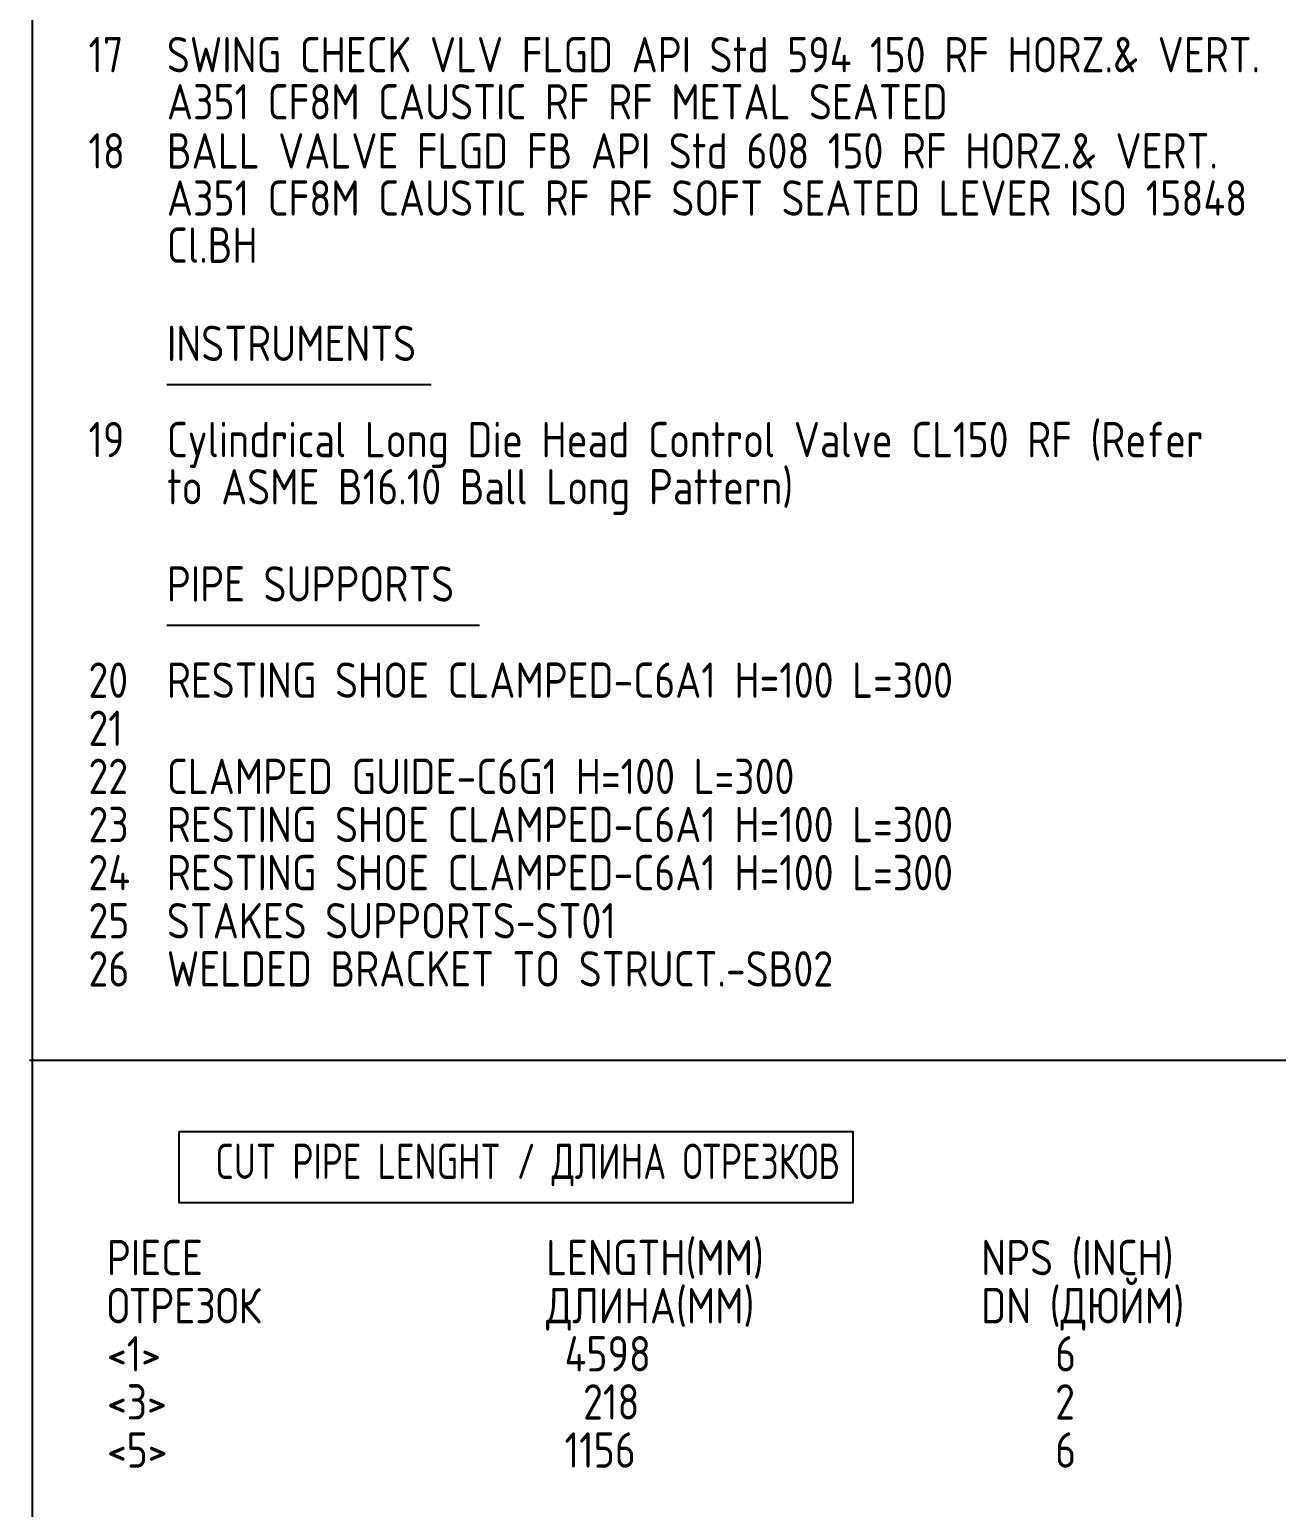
# Model space of a CAD drawing. Extents: x 0 to 594, y 0 to 420.
# Drawn here: x 402.7 to 490.9, y 104.5 to 208.9 of the extents above; entities that cross this region are included whole.
import ezdxf

# ---------------------------------------------------------------- set-up
doc = ezdxf.new("R2010")
doc.units = 0
doc.header["$MEASUREMENT"] = 0
doc.linetypes.add('BORDER_2012_SLN$0$8001.Solid', pattern=[0])
doc.layers.add('BORDER_2012_SLN$0$Level_1', color=7, linetype='BORDER_2012_SLN$0$8001.Solid', lineweight=25)
doc.layers.add('GT_1', color=7, linetype='Continuous')
doc.styles.add('HTX1', font='')
doc.styles.get('HTX1').set_extended_font_data('GOST type A')

# ---------------------------------------------------------------- blocks, each defined once
blk = doc.blocks.new('BORDER_2012_SLN')
at = {"layer": 'BORDER_2012_SLN$0$Level_1', "color": 7, "lineweight": -3}
blk.add_line((402.9, 7.5), (402.9, 412.5), dxfattribs=at)

msp = doc.modelspace()

# ---------------------------------------------------------------- linework, layer by layer
at = {"layer": 'GT_1', "flags": 128}
for points in [[(431.114, 183.82), (412.414, 183.82)], [(434.514, 166.813), (412.414, 166.813)], [(402.7, 136.09), (589, 136.09)], [(413.271, 131.044), (460.914, 131.044), (460.914, 125.997), (413.271, 125.997), (413.271, 131.044)]]:
    msp.add_lwpolyline(points, dxfattribs=at)

# ---------------------------------------------------------------- block references
at = {"linetype": 'Continuous'}
msp.add_blockref('BORDER_2012_SLN', (0, 0), dxfattribs=at)

# ---------------------------------------------------------------- texts
at = {"layer": 'GT_1', "style": 'HTX1'}
for s, width, p in [(' 17', 1.02, (405.557, 205.918)), ('SWING CHECK VLV FLGD API Std 594 150 RF HORZ.& VERT.', 1.02, (412.414, 205.918)), ('A351 CF8M CAUSTIC RF RF METAL SEATED', 1.02, (412.414, 202.585)), (' 18', 1.02, (405.557, 199.116)), ('BALL VALVE FLGD FB API Std 608 150 RF HORZ.& VERT.', 1.02, (412.414, 199.116)), ('A351 CF8M CAUSTIC RF RF SOFT SEATED LEVER ISO 15848', 1.02, (412.414, 195.782)), ('Cl.BH', 1.02, (412.414, 192.449)), ('INSTRUMENTS', 1.02, (412.414, 185.51)), (' 19', 1.02, (405.557, 178.707)), ('Cylindrical Long Die Head Control Valve CL150 RF (Refer', 1.02, (412.414, 178.707)), ('to ASME B16.10 Ball Long Pattern)', 1.02, (412.414, 175.374)), ('PIPE SUPPORTS', 1.02, (412.414, 168.503)), (' 20', 1.02, (405.557, 161.701)), ('RESTING SHOE CLAMPED-C6A1 H=100 L=300', 1.02, (412.414, 161.701)), (' 21', 1.02, (405.557, 158.299)), (' 22', 1.02, (405.557, 154.898)), ('CLAMPED GUIDE-C6G1 H=100 L=300', 1.02, (412.414, 154.898)), (' 23', 1.02, (405.557, 151.497)), ('RESTING SHOE CLAMPED-C6A1 H=100 L=300', 1.02, (412.414, 151.497)), (' 24', 1.02, (405.557, 148.095)), ('RESTING SHOE CLAMPED-C6A1 H=100 L=300', 1.02, (412.414, 148.095)), (' 25', 1.02, (405.557, 144.694)), ('STAKES SUPPORTS-ST01', 1.02, (412.414, 144.694)), (' 26', 1.02, (405.557, 141.293)), ('WELDED BRACKET TO STRUCT.-SB02', 1.02, (412.414, 141.293)), ('CUT PIPE LENGHT / ДЛИНА ОТРЕЗКОВ', 0.9, (415.843, 127.687)), ('  PIECE', 1.02, (405.557, 120.884)), ('    LENGTH(MM)', 1.02, (434, 120.884)), ('NPS (INCH)', 1.02, (470, 120.884)), ('    ДЛИНА(MM)', 1.02, (434, 117.483)), ('DN (ДЮЙМ)', 1.02, (470, 117.483)), ('  ОТРЕЗОК', 1.02, (405.557, 117.483)), ('  <1>', 1.02, (405.557, 114.082)), ('     4598', 1.02, (434, 114.082)), ('    6', 1.02, (470, 114.082)), ('  <3>', 1.02, (405.557, 110.68)), ('      218', 1.02, (434, 110.68)), ('    2', 1.02, (470, 110.68)), ('  <5>', 1.02, (405.557, 107.279)), ('     1156', 1.02, (434, 107.279)), ('    6', 1.02, (470, 107.279))]:
    msp.add_text(s, height=2.5, dxfattribs=dict(at, width=width)).set_placement(p)

doc.saveas('drawing.dxf')
